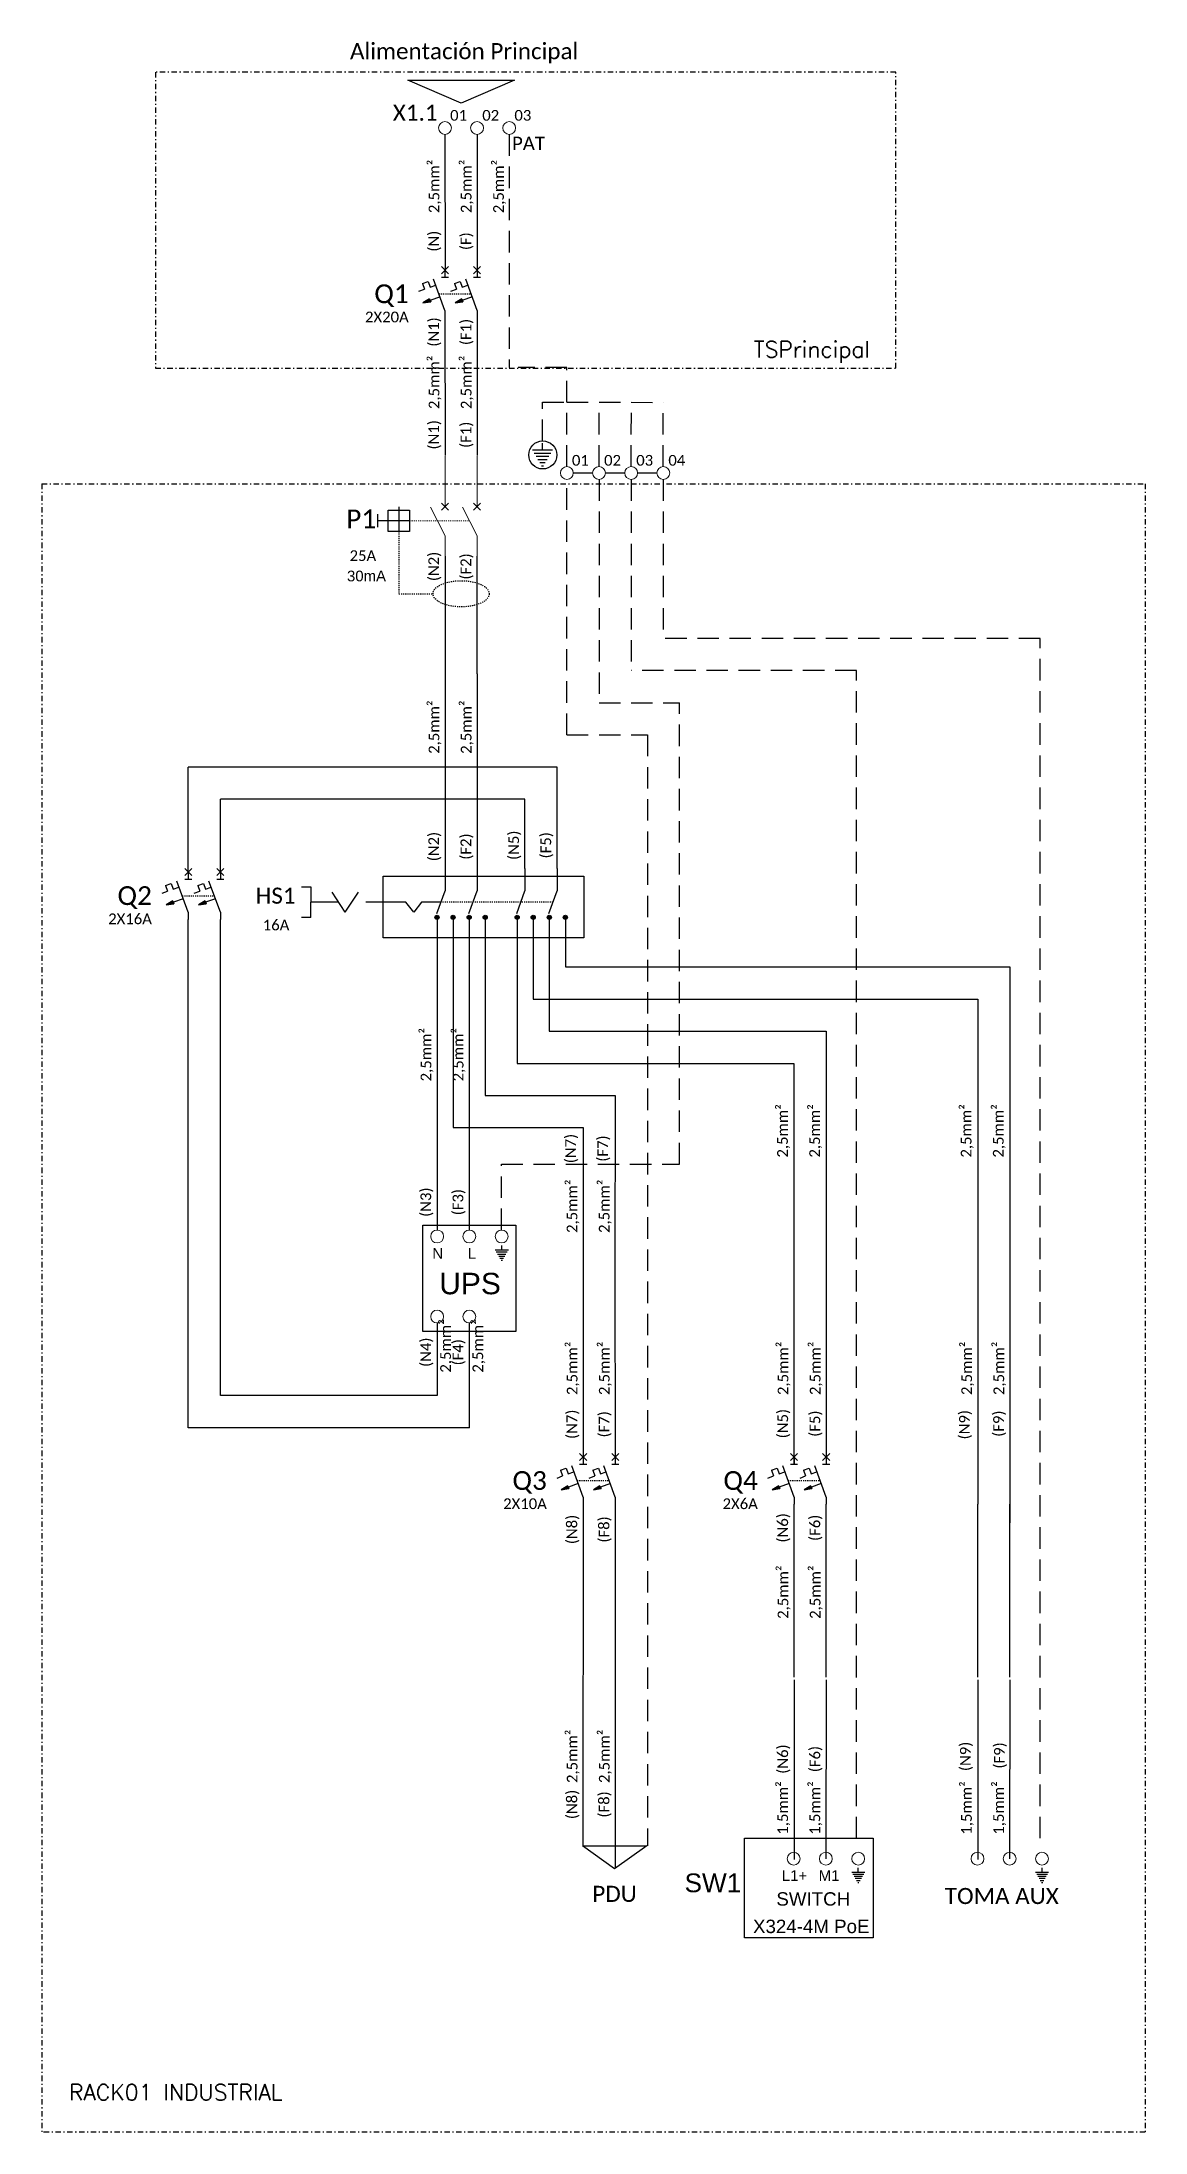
# Model space of a CAD drawing. Header units: millimetres. Extents: x 302 to 405, y 208 to 403.
import ezdxf
from ezdxf.enums import TextEntityAlignment as Align

# ---------------------------------------------------------------- set-up
doc = ezdxf.new("R2010")
doc.units = ezdxf.units.MM
for name, pattern in [('ACAD_ISO02W100', [15, 12, -3]), ('DASHDOT', [1, 0.5, -0.25, 0, -0.25]), ('HIDDEN', [0.375, 0.25, -0.125]), ('JIS_02_2.0', [3, 2, -1])]:
    doc.linetypes.add(name, pattern=pattern)
doc.layers.add('Letra - Cable', color=250, linetype='Continuous', lineweight=0)
for name, color, linetype in [('Letra - Nomenclatura', 30, 'Continuous'), ('Letra - Referencia', 7, 'Continuous'), ('Tierra - Línea', 84, 'JIS_02_2.0'), ('Tierra - Simbolo', 84, 'Continuous')]:
    doc.layers.add(name, color=color, linetype=linetype)
doc.styles.add('ARIAL', font='', dxfattribs={"height": 20})
doc.styles.add('Calibri', font='calibri.ttf')
doc.styles.add('Label', font='calibri.ttf', dxfattribs={"height": 1.5})
doc.styles.add('ROMANS', font='romans.shx', dxfattribs={"height": 1})
doc.styles.get("Standard").update_dxf_attribs({"font": 'arial.ttf'})
doc.styles.add('TECNICO', font='txt.shx')
doc.styles.get('ARIAL').set_extended_font_data('@Arial Unicode MS')

# ---------------------------------------------------------------- blocks, each defined once
blk = doc.blocks.new('Bornera de Paso')
at = {"lineweight": 0}
blk.add_circle((0, 0), 0.6, dxfattribs=at)
at = {"style": 'Calibri'}
blk.add_attdef('X', text='', height=1.5, dxfattribs=at).set_placement((-0.69, 0.68), align=Align.RIGHT)
blk.add_attdef('00', (0.48, 0.68), '', height=1, dxfattribs=at)
blk = doc.blocks.new('*U2')
for points in [[(-2.05, 5.77), (-1.33, 5.88), (-1.43, 6.14)], [(0.95, 5.77), (1.67, 5.88), (1.57, 6.14)]]:
    blk.add_hatch(color=256).paths.add_polyline_path(points)
for p, q in [((0, 5.08), (-1.06, 7.98)), ((-0.33, 8.5), (0.33, 9.16)), ((0.33, 8.5), (-0.33, 9.16)), ((-0.33, 8.16), (0.33, 8.16)), ((0, 8.83), (0, 8.16)), ((3, 5.08), (1.94, 7.98)), ((2.67, 8.5), (3.33, 9.16)), ((3.33, 8.5), (2.67, 9.16)), ((2.67, 8.16), (3.33, 8.16)), ((3, 8.83), (3, 8.16)), ((-2.44, 6.86), (-1.92, 7.05)), ((-2.11, 7.58), (-1.58, 7.77)), ((-2.11, 7.58), (-1.92, 7.05)), ((-1.43, 6.14), (-2.05, 5.77)), ((-2.05, 5.77), (-1.33, 5.88)), ((-1.58, 7.77), (-1.39, 7.24)), ((-1.43, 6.14), (-1.33, 5.88)), ((-1.39, 7.24), (-0.86, 7.43)), ((-0.46, 6.35), (-1.38, 6.01)), ((0.56, 6.86), (1.08, 7.05)), ((0.89, 7.58), (1.42, 7.77)), ((0.89, 7.58), (1.08, 7.05)), ((1.57, 6.14), (0.95, 5.77)), ((0.95, 5.77), (1.67, 5.88)), ((1.42, 7.77), (1.61, 7.24)), ((1.57, 6.14), (1.67, 5.88)), ((1.61, 7.24), (2.14, 7.43)), ((2.54, 6.35), (1.62, 6.01)), ((0, 5.08), (0, 4.41)), ((3, 5.08), (3, 4.41))]:
    blk.add_line(p, q)
at = {"linetype": 'HIDDEN', "ltscale": 0.2}
blk.add_line((-0.56, 6.62), (2.44, 6.62), dxfattribs=at)
at = {"linetype": 'Continuous', "style": 'Calibri'}
for tag, p in [('#ENTRADA_1', (-0.43, 9.37)), ('#ENTRADA_2', (2.57, 9.37))]:
    blk.add_attdef(tag, p, '', height=1, rotation=90, dxfattribs=at)
at = {"style": 'Calibri'}
for tag, height, p in [('TAG', 1.25, (-3.38, 5.75)), ('CALIBRE', 1, (-3.38, 3.96))]:
    blk.add_attdef(tag, text='', height=height, dxfattribs=at).set_placement(p, align=Align.RIGHT)
at = {"ltscale": 2, "style": 'Calibri'}
for tag, p in [('#SALIDA_1', (0, 4.74)), ('#SALIDA_2', (3, 4.74))]:
    blk.add_attdef(tag, text='', height=1, rotation=90, dxfattribs=at).set_placement(p, align=Align.BOTTOM_RIGHT)
blk = doc.blocks.new('Int.Diferencial bipolar')
at = {"linetype": 'ByBlock', "lineweight": 0}
for p, q in [((0, 4.7), (0, 0)), ((2.99, 4.7), (2.99, 0)), ((0.33, 0.33), (-0.33, -0.33)), ((0.33, -0.33), (-0.33, 0.33)), ((3.32, 0.33), (2.66, -0.33)), ((3.32, -0.33), (2.66, 0.33)), ((0, -2.73), (-1.36, -0.06)), ((2.99, -2.73), (1.63, -0.06)), ((0, -2.73), (0, -10.53)), ((2.99, -2.73), (2.99, -10.53))]:
    blk.add_line(p, q, dxfattribs=at)
at = {"linetype": 'Continuous', "ltscale": 2}
for p, q in [((-6.3, -0.71), (-6.3, -1.92)), ((-3.32, -1.32), (-6.3, -1.32)), ((-4.31, -0.03), (-4.31, -2.31))]:
    blk.add_line(p, q, dxfattribs=at)
at = {"linetype": 'HIDDEN', "lineweight": 0, "ltscale": 0.2}
blk.add_line((-3.32, -1.32), (2.27, -1.32), dxfattribs=at)
at = {"linetype": 'Continuous', "ltscale": 2}
blk.add_lwpolyline([(-5.31, -0.32), (-3.32, -0.32), (-3.32, -2.31), (-5.31, -2.31)], close=True, dxfattribs=at)
at = {"linetype": 'HIDDEN', "ltscale": 0.2}
blk.add_lwpolyline([(-4.31, -2.31), (-4.31, -8.13), (-1.12, -8.13)], dxfattribs=at)
blk.add_ellipse((1.5, -8.13), major_axis=(2.62, 0), ratio=0.466068, dxfattribs=at)
at = {"linetype": 'Continuous', "style": 'Calibri'}
for tag, p in [('#ENTRADA_1', (-0.36, 2.04)), ('#ENTRADA_2', (2.66, 2.05))]:
    blk.add_attdef(tag, p, '', height=0.998, rotation=90, dxfattribs=at)
for tag, height, p in [('#TAG', 1.25, (-6.42, -2.02)), ('#INST', 0.998, (-6.42, -5.07))]:
    blk.add_attdef(tag, text='', height=height, dxfattribs=at).set_placement(p, align=Align.RIGHT)
for tag, p in [('#SALIDA_1', (-0.36, -2.94)), ('#SALIDA_2', (2.66, -2.93))]:
    blk.add_attdef(tag, text='', height=0.998, rotation=90, dxfattribs=at).set_placement(p, align=Align.RIGHT)
at = {"style": 'ARIAL'}
blk.add_attdef('SENS', text='', height=0.998, dxfattribs=at).set_placement((-5.51, -6.96), align=Align.RIGHT)
blk = doc.blocks.new('Punto')
h = blk.add_hatch(color=256)
h.dxf.hatch_style = 1
h.paths.add_polyline_path([(-0.3, 0, 1), (0.3, 0, 1)])
blk.add_circle((0, 0), 0.3)
blk = doc.blocks.new('Llave selectora 3 posiciones 3P')
for p, q in [((0, 0), (0, -2.07)), ((7.46, 0), (7.46, -2.07)), ((10.46, 0), (10.46, -2.07)), ((3, 0), (3, -2.07)), ((-0.77, -4.19), (0, -2.07)), ((2.23, -4.19), (3, -2.07)), ((6.69, -4.19), (7.46, -2.07)), ((9.69, -4.19), (10.46, -2.07)), ((-0.75, -4.54), (-0.75, -8.51)), ((0.75, -4.54), (0.75, -8.51)), ((2.25, -4.54), (2.25, -8.51)), ((3.75, -4.54), (3.75, -8.51)), ((6.73, -4.54), (6.73, -8.51)), ((8.23, -4.54), (8.23, -8.51)), ((9.73, -4.54), (9.73, -8.51)), ((11.23, -4.54), (11.23, -8.51))]:
    blk.add_line(p, q)
at = {"ltscale": 2}
for p, q in [((-13.39, -1.69), (-12.53, -1.69)), ((-12.53, -1.69), (-12.53, -3.13)), ((-12.53, -4.57), (-12.53, -3.13)), ((-9.32, -4.06), (-10.55, -2.18)), ((-9.32, -4.06), (-8.08, -2.18)), ((-12.53, -4.57), (-13.39, -4.57))]:
    blk.add_line(p, q, dxfattribs=at)
at = {"linetype": 'HIDDEN', "ltscale": 15}
blk.add_line((-9.93, -3.13), (-12.53, -3.13), dxfattribs=at)
at = {"linetype": 'HIDDEN', "ltscale": 0.2}
blk.add_line((10.07, -3.13), (-0.39, -3.13), dxfattribs=at)
blk.add_lwpolyline([(12.96, -6.46), (-5.76, -6.46), (-5.76, -0.7), (12.96, -0.7)], close=True)
at = {"linetype": 'HIDDEN', "ltscale": 15}
blk.add_lwpolyline([(-0.46, -3.13), (-2.2, -3.13), (-2.92, -4.06), (-3.65, -3.13), (-8.7, -3.12)], dxfattribs=at)
at = {"xscale": 0.6435398989583505, "yscale": 0.6435398989583505, "zscale": 0.6435398989583505}
for p in [(-0.75, -4.54), (0.75, -4.54), (2.25, -4.54), (3.75, -4.54), (6.73, -4.54), (8.23, -4.54), (9.73, -4.54), (11.23, -4.54)]:
    blk.add_blockref('Punto', p, dxfattribs=at)
at = {"ltscale": 2, "style": 'Calibri'}
blk.add_attdef('TAG', text='', height=1.5, dxfattribs=at).set_placement((-15.4, -2.52), align=Align.MIDDLE_RIGHT)
at = {"style": 'Calibri'}
blk.add_attdef('CALIBRE', text='', height=1, dxfattribs=at).set_placement((-14.53, -5.75), align=Align.RIGHT)

msp = doc.modelspace()

# ---------------------------------------------------------------- hatches: boundary and pattern name
at = {"linetype": 'ByBlock', "ltscale": 0.1}
h = msp.add_hatch(dxfattribs=at)
h.set_pattern_fill('ANSI31', color=256, scale=0.061019, angle=135)
h.set_pattern_definition([(180, (-1779.91516, 304.05707), (-3e-17, -0.19373481), [])])
h.paths.add_polyline_path([(346.01, 290.44), (344.61, 290.44), (345.31, 289.23)])
h = msp.add_hatch(dxfattribs=at)
h.set_pattern_fill('ANSI31', color=256, scale=0.061019, angle=135)
h.set_pattern_definition([(180, (-1746.63255, 246.01413), (-3e-17, -0.19373481), [])])
h.paths.add_polyline_path([(379.29, 232.4), (377.89, 232.4), (378.59, 231.19)])
h = msp.add_hatch(dxfattribs=at)
h.set_pattern_fill('ANSI31', color=256, scale=0.061019, angle=135)
h.set_pattern_definition([(180, (-1729.48764, 246.01413), (-3e-17, -0.19373481), [])])
h.paths.add_polyline_path([(396.43, 232.4), (395.04, 232.4), (395.74, 231.19)])
at = {"layer": 'Tierra - Simbolo', "linetype": 'ByBlock', "ltscale": 0.1}
h = msp.add_hatch(dxfattribs=at)
h.set_pattern_fill('ANSI31', color=84, scale=0.092825, angle=135)
h.set_pattern_definition([(180, (-2883.89605, 385.84304), (-5e-17, -0.294719888), [])])
h.paths.add_polyline_path([(350.17, 365.13), (348.05, 365.13), (349.11, 363.29)])

# ---------------------------------------------------------------- linework, layer by layer
at = {"color": 5, "linetype": 'DASHDOT'}
for p, q in [((382.1, 400.16), (313, 400.16)), ((313, 400.16), (313, 372.53)), ((382.1, 372.53), (382.1, 400.16)), ((313, 372.53), (382.1, 372.53)), ((302.38, 361.77), (405.36, 361.77)), ((302.38, 361.77), (302.38, 208)), ((405.36, 361.77), (405.36, 208)), ((405.36, 208), (302.38, 208))]:
    msp.add_line(p, q, dxfattribs=at)
for p, q in [((340.01, 394.35), (340.02, 381.68)), ((340.01, 377.93), (340.02, 364.39)), ((340.02, 344.02), (340.02, 325.86)), ((343.02, 344.03), (343.02, 325.86)), ((350.48, 335.34), (316.04, 335.34)), ((316.05, 325.54), (316.04, 335.34)), ((350.48, 325.86), (350.48, 335.34)), ((347.48, 332.34), (319.05, 332.34)), ((319.05, 325.54), (319.05, 332.34)), ((347.48, 325.86), (347.48, 332.34)), ((316.04, 273.71), (316.05, 321.13)), ((319.05, 276.71), (319.05, 321.13)), ((339.27, 317.35), (339.28, 292.15)), ((340.77, 317.35), (340.77, 301.7)), ((343.77, 317.35), (343.77, 304.7)), ((346.75, 317.35), (346.75, 307.7)), ((348.25, 317.35), (348.25, 313.7)), ((349.75, 317.35), (349.75, 310.7)), ((351.25, 317.35), (351.25, 316.7)), ((351.25, 316.7), (392.73, 316.7)), ((392.73, 316.7), (392.73, 264.84)), ((348.25, 313.7), (389.73, 313.7)), ((389.73, 313.7), (389.74, 266.57)), ((349.75, 310.7), (375.58, 310.7)), ((375.58, 310.7), (375.58, 270.32)), ((346.75, 307.7), (372.58, 307.7)), ((372.58, 307.7), (372.58, 270.32)), ((343.77, 304.7), (355.9, 304.7)), ((340.77, 301.7), (352.9, 301.7)), ((352.9, 291.53), (352.91, 270.98)), ((339.28, 283.47), (339.29, 276.71)), ((339.29, 276.71), (319.05, 276.71)), ((342.29, 273.71), (316.04, 273.71)), ((352.91, 266.57), (352.88, 234.68)), ((355.91, 266.57), (355.91, 232.61)), ((372.59, 250.44), (372.59, 266.57)), ((375.59, 250.44), (375.59, 266.57)), ((389.74, 250.44), (389.74, 266.57)), ((392.74, 250.44), (392.74, 266.57)), ((372.59, 250.18), (372.59, 233.42)), ((375.59, 250.18), (375.56, 233.51)), ((389.74, 250.18), (389.74, 233.42)), ((392.74, 250.18), (392.71, 233.51))]:
    msp.add_line(p, q)
at = {"ltscale": 2}
for p, q in [((343.01, 394.35), (343.01, 381.68)), ((343.01, 377.27), (343.01, 364.39)), ((340.02, 355.01), (340.02, 344.02)), ((343.02, 344.03), (343.02, 355.01)), ((342.27, 317.35), (342.28, 292.15)), ((355.9, 304.7), (355.87, 288.53)), ((352.9, 301.7), (352.9, 291.53)), ((355.87, 288.53), (355.9, 270.99)), ((342.28, 283.48), (342.28, 273.71))]:
    msp.add_line(p, q, dxfattribs=at)
at = {"linetype": 'ACAD_ISO02W100', "ltscale": 0.3}
for p, q in [((351.99, 362.77), (353.79, 362.77)), ((354.99, 362.77), (356.79, 362.77)), ((357.99, 362.77), (359.79, 362.77))]:
    msp.add_line(p, q, dxfattribs=at)
at = {"linetype": 'ByBlock', "ltscale": 0.1}
for p, q in [((345.31, 290.29), (345.31, 290.71)), ((378.59, 232.25), (378.59, 232.67)), ((378.59, 232.25), (378.59, 232.67)), ((395.74, 232.25), (395.74, 232.67)), ((395.74, 232.25), (395.74, 232.67))]:
    msp.add_line(p, q, dxfattribs=at)
at = {"ltscale": 2}
for points in [[(341.51, 397.26), (336.54, 399.41), (346.49, 399.41)], [(355.84, 232.56), (352.84, 234.71), (358.84, 234.71)], [(355.84, 232.56), (352.84, 234.71), (358.84, 234.71)]]:
    msp.add_lwpolyline(points, close=True, dxfattribs=at)
for points in [[(337.96, 292.59), (346.63, 292.59), (346.63, 282.7), (337.96, 282.7)], [(367.98, 235.42), (379.98, 235.42), (379.98, 226.13), (367.98, 226.13)]]:
    msp.add_lwpolyline(points, close=True)
at = {"lineweight": 0}
for centre in [(339.28, 291.55), (342.28, 291.55), (345.3, 291.55), (339.28, 284.08), (342.28, 284.08), (372.56, 233.51), (375.56, 233.51), (378.58, 233.51), (378.58, 233.51), (389.71, 233.51), (392.71, 233.51), (395.73, 233.51), (395.73, 233.51)]:
    msp.add_circle(centre, 0.6, dxfattribs=at)
at = {"layer": 'Tierra - Línea', "color": 84, "linetype": 'JIS_02_2.0'}
for p, q in [((346.01, 394.35), (346.01, 372.6)), ((351.39, 372.6), (346.84, 372.6)), ((351.39, 363.37), (351.39, 372.6)), ((349.1, 369.36), (351.39, 369.36)), ((349.1, 365.76), (349.1, 369.36)), ((351.39, 369.37), (354.39, 369.36)), ((354.39, 363.37), (354.39, 369.37)), ((354.39, 369.37), (357.39, 369.36)), ((357.39, 363.37), (357.41, 369.36)), ((357.39, 369.36), (360.39, 369.35)), ((360.37, 363.36), (360.39, 369.35)), ((351.39, 338.34), (351.39, 362.17)), ((354.39, 362.17), (354.39, 341.34)), ((357.39, 362.17), (357.39, 344.34)), ((360.39, 362.17), (360.39, 347.34)), ((395.57, 347.34), (360.39, 347.34)), ((395.57, 235.42), (395.57, 347.34)), ((378.42, 344.34), (357.39, 344.34)), ((378.42, 235.42), (378.42, 344.34)), ((354.39, 341.34), (361.91, 341.34)), ((361.91, 298.3), (361.91, 341.34)), ((351.39, 338.34), (358.91, 338.34)), ((358.91, 338.34), (358.91, 234.71)), ((345.3, 292.15), (345.28, 298.3)), ((345.28, 298.3), (361.91, 298.3))]:
    msp.add_line(p, q, dxfattribs=at)
at = {"layer": 'Tierra - Simbolo', "color": 84, "linetype": 'ByBlock', "ltscale": 0.1}
msp.add_line((349.11, 364.9), (349.11, 365.54), dxfattribs=at)
msp.add_circle((349.14, 364.45), 1.31, dxfattribs=at)

# ---------------------------------------------------------------- block references
msp.add_blockref('Bornera de Paso', (340.01, 394.95)).add_auto_attribs({'00': '01', 'X': 'X1.1'})
ref = msp.add_blockref('Bornera de Paso', (343.01, 394.95))
ref.add_attrib('00', '02', (343.49, 395.63), dxfattribs={"height": 1, "style": 'Calibri'})
ref = msp.add_blockref('Bornera de Paso', (346.01, 394.95))
ref.add_attrib('00', '03', (346.49, 395.63), dxfattribs={"height": 1, "style": 'Calibri'})
ref = msp.add_blockref('*U2', (340.01, 372.86))
ref.add_attrib('TAG', 'Q1', dxfattribs={"height": 1.75, "style": 'Calibri'}).set_placement((336.63, 378.61), align=Align.RIGHT)
ref.add_attrib('CALIBRE', '2X20A', dxfattribs={"height": 1, "style": 'Calibri'}).set_placement((336.63, 376.82), align=Align.RIGHT)
ref = msp.add_blockref('Int.Diferencial bipolar', (340.02, 359.63))
ref.add_attrib('SENS', '30mA', dxfattribs={"height": 0.998, "style": 'ARIAL'}).set_placement((334.51, 352.66), align=Align.RIGHT)
ref.add_attrib('#INST', '25A', dxfattribs={"linetype": 'Continuous', "height": 0.998, "style": 'Calibri'}).set_placement((333.59, 354.56), align=Align.RIGHT)
ref.add_attrib('#TAG', 'P1', dxfattribs={"linetype": 'Continuous', "height": 1.75, "style": 'Calibri'}).set_placement((333.59, 357.61), align=Align.RIGHT)
ref = msp.add_blockref('Bornera de Paso', (351.39, 362.77))
ref.add_attrib('00', '01', (351.86, 363.45), dxfattribs={"height": 1, "style": 'Calibri'})
ref = msp.add_blockref('Bornera de Paso', (354.39, 362.77))
ref.add_attrib('00', '02', (354.86, 363.45), dxfattribs={"height": 1, "style": 'Calibri'})
ref = msp.add_blockref('Bornera de Paso', (357.39, 362.77))
ref.add_attrib('00', '03', (357.86, 363.45), dxfattribs={"height": 1, "style": 'Calibri'})
ref = msp.add_blockref('Bornera de Paso', (360.39, 362.77))
ref.add_attrib('00', '04', (360.86, 363.45), dxfattribs={"height": 1, "style": 'Calibri'})
ref = msp.add_blockref('*U2', (316.05, 316.71))
ref.add_attrib('TAG', 'Q2', dxfattribs={"height": 1.75, "style": 'Calibri'}).set_placement((312.66, 322.47), align=Align.RIGHT)
ref.add_attrib('CALIBRE', '2X16A', dxfattribs={"height": 1, "style": 'Calibri'}).set_placement((312.66, 320.68), align=Align.RIGHT)
ref = msp.add_blockref('Llave selectora 3 posiciones 3P', (340.02, 325.86))
ref.add_attrib('TAG', 'HS1', dxfattribs={"ltscale": 2, "height": 1.5, "style": 'Calibri'}).set_placement((326.07, 323.34), align=Align.MIDDLE_RIGHT)
ref.add_attrib('CALIBRE', '16A', dxfattribs={"height": 1, "style": 'Calibri'}).set_placement((325.49, 320.11), align=Align.RIGHT)
ref = msp.add_blockref('*U2', (352.91, 262.16))
ref.add_attrib('TAG', 'Q3', dxfattribs={"height": 1.75, "style": 'Calibri'}).set_placement((349.52, 267.91), align=Align.RIGHT)
ref.add_attrib('CALIBRE', '2X10A', dxfattribs={"height": 1, "style": 'Calibri'}).set_placement((349.52, 266.12), align=Align.RIGHT)
ref = msp.add_blockref('*U2', (372.59, 262.16))
ref.add_attrib('TAG', 'Q4', dxfattribs={"height": 1.75, "style": 'Calibri'}).set_placement((369.21, 267.91), align=Align.RIGHT)
ref.add_attrib('CALIBRE', '2X6A', dxfattribs={"height": 1, "style": 'Calibri'}).set_placement((369.21, 266.12), align=Align.RIGHT)

# ---------------------------------------------------------------- texts
at = {"ltscale": 2, "insert": (346.27, 394.14), "char_height": 1.25, "attachment_point": 1, "style": 'TECNICO'}
msp.add_mtext_dynamic_manual_height_columns('{\\fCalibri|b0|i0|c0|p34;PAT}', width=4.9781, gutter_width=8.75, heights=[0], dxfattribs=at)
at = {"attachment_point": 1}
for s, width, insert, char_height in [('N', 3.5828, (338.83, 290.47), 1), ('L', 3.5828, (342.14, 290.47), 1), ('SW1', 3.9039, (362.37, 232.13), 1.75), ('L1+', 3.5828, (371.45, 232.43), 1), ('M1', 3.5828, (374.89, 232.43), 1), ('SWITCH', 5.342, (370.94, 230.38), 1.25), ('X324-4M PoE', 25.0034, (368.76, 227.82), 1.25)]:
    msp.add_mtext_dynamic_manual_height_columns(s, width=width, gutter_width=12.5, heights=[0], dxfattribs=dict(at, insert=insert, char_height=char_height))
for s, width, gutter_width, heights, insert, char_height, attachment_point, style in [('UPS', 6.1512, 10, [0], (339.48, 288.16), 2, 1, 'ARIAL'), ('PDU', 14.9115, 12.5, [5.96], (355.84, 230.22), 1.5, 5, 'Calibri'), ('TOMA AUX', 14.9115, 12.5, [5.96], (391.98, 230.02), 1.5, 5, 'Calibri')]:
    msp.add_mtext_dynamic_manual_height_columns(s, width=width, gutter_width=gutter_width, heights=heights, dxfattribs=dict(insert=insert, char_height=char_height, attachment_point=attachment_point, style=style))
at = {"layer": 'Letra - Cable', "ltscale": 2, "char_height": 1, "attachment_point": 8, "rotation": 90, "style": 'Label'}
for s, insert in [('{\\C256;\\c0;2,5mm²}', (339.69, 389.5)), ('{\\C256;\\c0;2,5mm²}', (342.69, 389.5)), ('{\\C256;\\c0;2,5mm²}', (345.71, 389.49)), ('{\\C256;\\c0;2,5mm²}', (339.69, 371.22)), ('{\\C256;\\c0;2,5mm²}', (342.69, 371.22)), ('{\\C256;\\c0;2,5mm²}', (339.69, 339.06)), ('{\\C256;\\c0;2,5mm²}', (342.69, 339.06)), ('{\\C256;\\c0;2,5mm²}', (338.94, 308.51)), ('{\\C256;\\c0;2,5mm²}', (341.94, 308.51)), ('{\\C256;\\c0;2,5mm²}', (372.21, 301.4)), ('{\\C256;\\c0;2,5mm²}', (375.21, 301.4)), ('{\\C256;\\c0;2,5mm²}', (389.35, 301.4)), ('{\\C256;\\c0;2,5mm²}', (392.35, 301.4)), ('{\\C256;\\c0;2,5mm²}', (352.57, 294.37)), ('{\\C256;\\c0;2,5mm²}', (355.57, 294.37)), ('{\\C256;\\c0;2,5mm²}', (340.77, 281.34, 713.02)), ('{\\C256;\\c0;2,5mm²}', (343.78, 281.34, 713.02)), ('{\\C256;\\c0;2,5mm²}', (352.58, 279.25)), ('{\\C256;\\c0;2,5mm²}', (355.58, 279.25)), ('{\\C256;\\c0;2,5mm²}', (372.26, 279.25)), ('{\\C256;\\c0;2,5mm²}', (375.26, 279.25)), ('{\\C256;\\c0;2,5mm²}', (389.4, 279.25)), ('{\\C256;\\c0;2,5mm²}', (392.4, 279.25)), ('{\\C256;\\c0;2,5mm²}', (372.26, 258.37)), ('{\\C256;\\c0;2,5mm²}', (375.26, 258.37)), ('{\\C256;\\c0;2,5mm²}', (352.58, 243.06)), ('{\\C256;\\c0;2,5mm²}', (355.58, 243.06)), ('{\\C256;\\c0;1,5mm²}', (372.23, 238.24)), ('{\\C256;\\c0;1,5mm²}', (375.23, 238.24)), ('{\\C256;\\c0;1,5mm²}', (389.38, 238.24)), ('{\\C256;\\c0;1,5mm²}', (392.38, 238.24))]:
    msp.add_mtext_dynamic_manual_height_columns(s, width=6.7197, gutter_width=9, heights=[0], dxfattribs=dict(at, insert=insert))
at = {"layer": 'Letra - Nomenclatura', "color": 30, "ltscale": 2, "char_height": 1, "attachment_point": 8, "rotation": 90, "style": 'Label'}
for s, insert in [('(N)', (339.68, 384.39)), ('(F)', (342.68, 384.39)), ('(N1)', (339.68, 375.92)), ('(F1)', (342.68, 375.92)), ('(N1)', (339.68, 366.33)), ('(F1)', (342.68, 366.33)), ('(N2)', (339.68, 354.05)), ('(F2)', (342.68, 354.05)), ('(N2)', (339.68, 327.92)), ('(F2)', (342.68, 327.92)), ('(N5)', (347.14, 328.04)), ('(F5)', (350.14, 328.04)), ('(N7)', (352.45, 299.75)), ('(F7)', (355.45, 299.75)), ('(N3)', (338.94, 294.75)), ('(F3)', (341.94, 294.75)), ('(N4)', (338.94, 280.75)), ('(F4)', (341.94, 280.75)), ('(N7)', (352.57, 274.03)), ('(F7)', (355.57, 274.03)), ('(N5)', (372.25, 274.09)), ('(F5)', (375.25, 274.09)), ('(N9)', (389.21, 273.99)), ('(F9)', (392.39, 274.09)), ('(N8)', (352.57, 264.22)), ('(F8)', (355.57, 264.22)), ('(N6)', (372.25, 264.37)), ('\\pxt7;(F6)', (375.25, 264.37)), ('(N6)', (372.25, 242.8)), ('\\pxt7;(F6)', (375.25, 242.8)), ('(N9)', (389.29, 243.05)), ('(F9)', (392.47, 243.14)), ('(N8)', (352.57, 238.57)), ('(F8)', (355.57, 238.57))]:
    msp.add_mtext_dynamic_manual_height_columns(s, width=15.5232, gutter_width=9, heights=[0], dxfattribs=dict(at, insert=insert))
at = {"layer": 'Letra - Referencia', "linetype": 'Continuous', "style": 'ROMANS'}
for s, p in [('TSPrincipal', (368.82, 373.55)), ('RACK01 INDUSTRIAL', (304.93, 210.97))]:
    msp.add_text(s, height=1.5, dxfattribs=at).set_placement(p)
at = {"layer": 'Letra - Referencia', "insert": (341.8, 401.93), "char_height": 1.5, "attachment_point": 5, "style": 'Calibri'}
msp.add_mtext_dynamic_manual_height_columns('Alimentación Principal', width=24.0253, gutter_width=12.5, heights=[0], dxfattribs=at)

doc.saveas('drawing.dxf')
